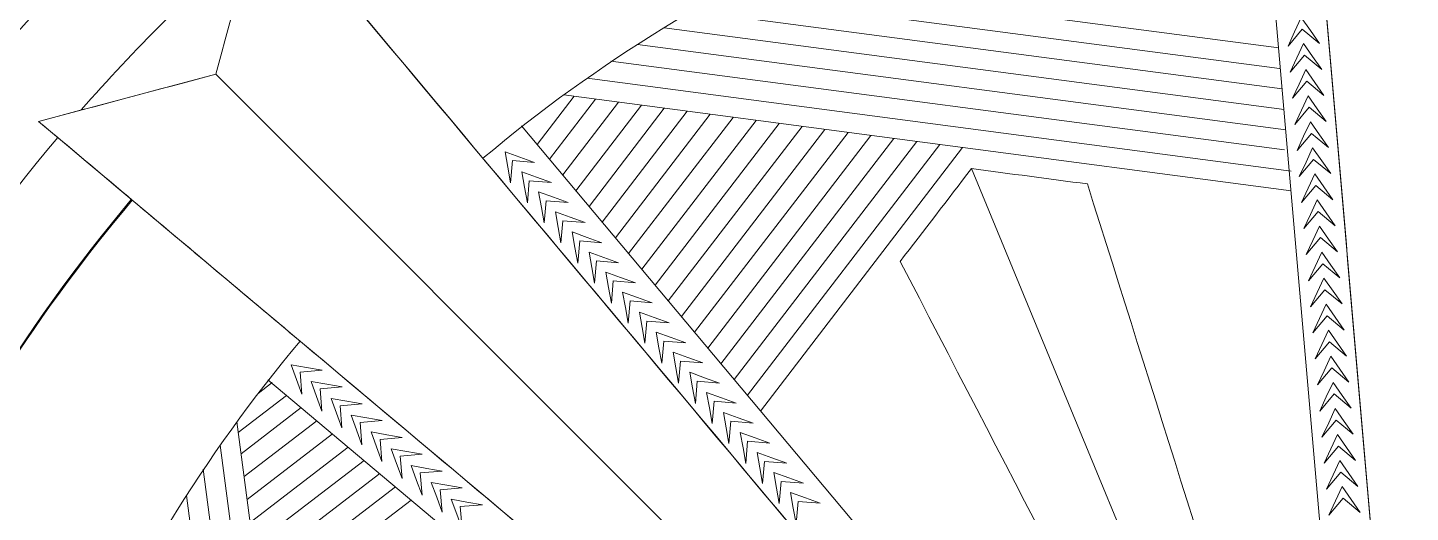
# Model space of a CAD drawing. Header units: inches. Extents: x -17 to 17, y -21.9 to 21.9.
# Drawn here: x -11.5 to -0.45, y 11.36 to 15.23 of the extents above; entities that cross this region are included whole.
import ezdxf

# ---------------------------------------------------------------- set-up
doc = ezdxf.new("R2010")
doc.units = ezdxf.units.IN
doc.header["$MEASUREMENT"] = 0
doc.layers.add('Layer 1', color=7, linetype='Continuous')

msp = doc.modelspace()

# ---------------------------------------------------------------- linework, layer by layer
at = {"layer": 'Layer 1', "color": 1, "lineweight": 18}
msp.add_open_spline([(-17.026, 5.09), (-17.026, 14.363), (-9.509, 21.88), (-0.237, 21.88), (-0.237, 21.88), (9.036, 21.88), (16.553, 14.363), (16.553, 5.09)], degree=3, knots=[0, 0, 0, 0, 0.333333, 0.333333, 0.333333, 0.333333, 1, 1, 1, 1], dxfattribs=at)
at = {"layer": 'Layer 1', "color": 250, "lineweight": 18}
for points, knots in [([(14.955, 5.09), (14.955, 5.09), (14.955, -9.289), (14.955, -9.289), (14.955, -9.289), (14.955, -9.289), (15.745, -9.289), (15.745, -9.289), (15.745, -9.289), (15.745, -9.289), (15.745, 5.09), (15.745, 5.09), (15.745, 5.09), (15.745, 13.917), (8.59, 21.072), (-0.237, 21.072), (-0.237, 21.072), (-9.061, 21.072), (-16.216, 13.919), (-16.218, 5.095), (-16.218, 5.095), (-16.218, 5.095), (-16.218, -9.303), (-16.218, -9.303), (-16.218, -9.303), (-16.218, -9.303), (-15.428, -9.303), (-15.428, -9.303), (-15.428, -9.303), (-15.428, -9.303), (-15.428, 5.09), (-15.428, 5.09), (-15.428, 5.09), (-15.428, 13.48), (-8.627, 20.282), (-0.237, 20.282), (-0.237, 20.282), (8.153, 20.282), (14.955, 13.48), (14.955, 5.09)], [0, 0, 0, 0, 0.090909, 0.090909, 0.090909, 0.090909, 0.181818, 0.181818, 0.181818, 0.181818, 0.272727, 0.272727, 0.272727, 0.272727, 0.363636, 0.363636, 0.363636, 0.363636, 0.454545, 0.454545, 0.454545, 0.454545, 0.545455, 0.545455, 0.545455, 0.545455, 0.636364, 0.636364, 0.636364, 0.636364, 0.727273, 0.727273, 0.727273, 0.727273, 0.818182, 0.818182, 0.818182, 0.818182, 1, 1, 1, 1]), ([(-0.229, 9.112), (-0.229, 9.112), (-0.226, 18.903), (-0.226, 18.903), (-0.226, 18.903), (-0.649, 19.149), (-1.072, 19.393), (-1.494, 19.638), (-1.494, 19.638), (-1.494, 19.638), (-1.258, 16.925), (-1.258, 16.925), (-1.258, 16.925), (-1.258, 16.925), (-0.578, 9.095), (-0.578, 9.095), (-0.578, 9.095), (-0.464, 9.106), (-0.347, 9.112), (-0.229, 9.112)], [0, 0, 0, 0, 0.166667, 0.166667, 0.166667, 0.166667, 0.333333, 0.333333, 0.333333, 0.333333, 0.5, 0.5, 0.5, 0.5, 0.666667, 0.666667, 0.666667, 0.666667, 1, 1, 1, 1]), ([(-2.802, 8.158), (-4.864, 10.616), (-6.924, 13.072), (-8.984, 15.529), (-8.984, 15.529), (-9.151, 15.728), (-9.318, 15.927), (-9.485, 16.126), (-9.485, 16.126), (-9.528, 16.178), (-9.57, 16.229), (-9.613, 16.28), (-9.613, 16.28), (-9.74, 15.807), (-9.867, 15.334), (-9.994, 14.86), (-9.994, 14.86), (-9.994, 14.86), (-3.059, 7.921), (-3.059, 7.921), (-3.059, 7.921), (-2.977, 8.004), (-2.892, 8.083), (-2.802, 8.158)], [0, 0, 0, 0, 0.142857, 0.142857, 0.142857, 0.142857, 0.285714, 0.285714, 0.285714, 0.285714, 0.428571, 0.428571, 0.428571, 0.428571, 0.571429, 0.571429, 0.571429, 0.571429, 0.714286, 0.714286, 0.714286, 0.714286, 1, 1, 1, 1]), ([(-3.059, 7.921), (-3.059, 7.921), (-9.994, 14.86), (-9.994, 14.86), (-9.994, 14.86), (-9.994, 14.86), (-11.411, 14.483), (-11.411, 14.483), (-11.411, 14.483), (-11.36, 14.44), (-11.309, 14.397), (-11.258, 14.355), (-11.258, 14.355), (-11.059, 14.188), (-10.86, 14.021), (-10.662, 13.854), (-10.662, 13.854), (-10.215, 13.479), (-9.768, 13.103), (-9.321, 12.728), (-9.321, 12.728), (-7.312, 11.04), (-5.303, 9.353), (-3.294, 7.664), (-3.294, 7.664), (-3.22, 7.753), (-3.141, 7.839), (-3.059, 7.921)], [0, 0, 0, 0, 0.125, 0.125, 0.125, 0.125, 0.25, 0.25, 0.25, 0.25, 0.375, 0.375, 0.375, 0.375, 0.5, 0.5, 0.5, 0.5, 0.625, 0.625, 0.625, 0.625, 0.75, 0.75, 0.75, 0.75, 1, 1, 1, 1]), ([(-1.763, 8.799), (-1.763, 8.799), (-3.957, 14.106), (-3.957, 14.106), (-3.957, 14.106), (-4.147, 13.859), (-4.336, 13.611), (-4.526, 13.365), (-4.526, 13.365), (-3.71, 11.793), (-2.894, 10.222), (-2.079, 8.65), (-2.079, 8.65), (-2.079, 8.65), (-2.077, 8.65), (-2.077, 8.65), (-2.077, 8.65), (-1.975, 8.703), (-1.87, 8.753), (-1.763, 8.799)], [0, 0, 0, 0, 0.166667, 0.166667, 0.166667, 0.166667, 0.333333, 0.333333, 0.333333, 0.333333, 0.5, 0.5, 0.5, 0.5, 0.666667, 0.666667, 0.666667, 0.666667, 1, 1, 1, 1]), ([(-1.436, 8.92), (-1.967, 10.608), (-2.498, 12.296), (-3.03, 13.984), (-3.03, 13.984), (-3.339, 14.024), (-3.648, 14.066), (-3.957, 14.106), (-3.957, 14.106), (-3.957, 14.106), (-1.763, 8.799), (-1.763, 8.799), (-1.763, 8.799), (-1.657, 8.844), (-1.547, 8.884), (-1.436, 8.92)], [0, 0, 0, 0, 0.2, 0.2, 0.2, 0.2, 0.4, 0.4, 0.4, 0.4, 0.6, 0.6, 0.6, 0.6, 1, 1, 1, 1])]:
    msp.add_open_spline(points, degree=3, knots=knots, dxfattribs=at)
at = {"layer": 'Layer 1', "lineweight": 18}
for points, knots in [([(-16.218, 5.09), (-16.218, 13.917), (-9.063, 21.072), (-0.237, 21.072), (-0.237, 21.072), (8.59, 21.072), (15.745, 13.917), (15.745, 5.09)], [0, 0, 0, 0, 0.333333, 0.333333, 0.333333, 0.333333, 1, 1, 1, 1]), ([(-15.428, 5.09), (-15.428, 13.48), (-8.627, 20.282), (-0.237, 20.282), (-0.237, 20.282), (8.153, 20.282), (14.955, 13.48), (14.955, 5.09)], [0, 0, 0, 0, 0.333333, 0.333333, 0.333333, 0.333333, 1, 1, 1, 1]), ([(-0.578, 9.095), (-0.805, 11.705), (-1.032, 14.315), (-1.258, 16.925), (-1.258, 16.925), (-1.337, 17.829), (-1.415, 18.734), (-1.494, 19.638), (-1.494, 19.638), (-1.072, 19.393), (-0.649, 19.149), (-0.226, 18.903), (-0.226, 18.903), (0.198, 19.149), (0.622, 19.393), (1.046, 19.638), (1.046, 19.638), (0.738, 16.125), (0.43, 12.612), (0.121, 9.097)], [0, 0, 0, 0, 0.166667, 0.166667, 0.166667, 0.166667, 0.333333, 0.333333, 0.333333, 0.333333, 0.5, 0.5, 0.5, 0.5, 0.666667, 0.666667, 0.666667, 0.666667, 1, 1, 1, 1]), ([(-2.802, 8.158), (-2.892, 8.083), (-2.977, 8.004), (-3.059, 7.921), (-3.059, 7.921), (-3.141, 7.839), (-3.22, 7.753), (-3.294, 7.664), (-3.294, 7.664), (-5.999, 9.938), (-8.704, 12.21), (-11.411, 14.483), (-11.411, 14.483), (-10.938, 14.609), (-10.466, 14.735), (-9.994, 14.86), (-9.994, 14.86), (-9.867, 15.334), (-9.74, 15.807), (-9.613, 16.28), (-9.613, 16.28), (-7.343, 13.572), (-5.073, 10.866), (-2.802, 8.158)], [0, 0, 0, 0, 0.142857, 0.142857, 0.142857, 0.142857, 0.285714, 0.285714, 0.285714, 0.285714, 0.428571, 0.428571, 0.428571, 0.428571, 0.571429, 0.571429, 0.571429, 0.571429, 0.714286, 0.714286, 0.714286, 0.714286, 1, 1, 1, 1]), ([(-2.077, 8.65), (-2.077, 8.65), (-2.079, 8.65), (-2.079, 8.65), (-2.079, 8.65), (-2.894, 10.222), (-3.71, 11.793), (-4.526, 13.365), (-4.526, 13.365), (-4.336, 13.611), (-4.147, 13.859), (-3.957, 14.106), (-3.957, 14.106), (-3.648, 14.066), (-3.339, 14.024), (-3.03, 13.984), (-3.03, 13.984), (-2.498, 12.296), (-1.967, 10.608), (-1.436, 8.92)], [0, 0, 0, 0, 0.166667, 0.166667, 0.166667, 0.166667, 0.333333, 0.333333, 0.333333, 0.333333, 0.5, 0.5, 0.5, 0.5, 0.666667, 0.666667, 0.666667, 0.666667, 1, 1, 1, 1])]:
    msp.add_open_spline(points, degree=3, knots=knots, dxfattribs=at)
at = {"layer": 'Layer 1', "color": 3, "lineweight": 18}
for points in [[(-7.86, 14.189), (-6.043, 15.716), (-3.762, 16.709), (-1.259, 16.925)], [(-0.977, 9.038), (-0.977, 9.038), (-1.659, 16.883), (-1.659, 16.883)], [(-9.706, 15.937), (-10.191, 15.514), (-10.647, 15.058), (-11.07, 14.575)], [(-5.717, 15.625), (-5.717, 15.625), (-1.501, 15.07), (-1.501, 15.07)], [(-5.959, 15.495), (-5.959, 15.495), (-1.494, 14.907), (-1.494, 14.907)], [(-6.19, 15.364), (-6.19, 15.364), (-1.473, 14.743), (-1.473, 14.743)], [(-6.412, 15.231), (-6.412, 15.231), (-1.459, 14.579), (-1.459, 14.579)], [(-6.625, 15.098), (-6.625, 15.098), (-1.444, 14.416), (-1.444, 14.416)], [(-6.837, 14.964), (-6.837, 14.964), (-1.454, 14.256), (-1.454, 14.256)], [(-3.059, 7.921), (-3.059, 7.921), (-9.994, 14.86), (-9.994, 14.86)], [(-7.028, 14.828), (-7.028, 14.828), (-1.402, 14.087), (-1.402, 14.087)], [(-7.426, 14.298), (-7.426, 14.298), (-7.13, 14.684), (-7.13, 14.684)], [(-7.329, 14.182), (-7.329, 14.182), (-6.961, 14.661), (-6.961, 14.661)], [(-7.223, 14.056), (-7.223, 14.056), (-6.777, 14.637), (-6.777, 14.637)], [(-7.214, 14.695), (-7.214, 14.695), (-1.402, 13.929), (-1.402, 13.929)], [(-7.118, 13.93), (-7.118, 13.93), (-6.594, 14.613), (-6.594, 14.613)], [(-7.012, 13.804), (-7.012, 13.804), (-6.411, 14.589), (-6.411, 14.589)], [(-6.907, 13.679), (-6.907, 13.679), (-6.227, 14.565), (-6.227, 14.565)], [(-6.801, 13.553), (-6.801, 13.553), (-6.044, 14.54), (-6.044, 14.54)], [(-6.696, 13.427), (-6.696, 13.427), (-5.86, 14.516), (-5.86, 14.516)], [(-6.591, 13.302), (-6.591, 13.302), (-5.677, 14.492), (-5.677, 14.492)], [(-7.551, 14.447), (-7.551, 14.447), (-2.493, 8.416), (-2.493, 8.416)], [(-6.485, 13.176), (-6.485, 13.176), (-5.494, 14.468), (-5.494, 14.468)], [(-6.38, 13.05), (-6.38, 13.05), (-5.31, 14.444), (-5.31, 14.444)], [(-6.274, 12.924), (-6.274, 12.924), (-5.127, 14.42), (-5.127, 14.42)], [(-6.169, 12.799), (-6.169, 12.799), (-4.943, 14.396), (-4.943, 14.396)], [(-6.063, 12.673), (-6.063, 12.673), (-4.76, 14.371), (-4.76, 14.371)], [(-11.258, 14.355), (-13.112, 12.152), (-14.318, 9.383), (-14.581, 6.348)], [(-5.958, 12.547), (-5.958, 12.547), (-4.577, 14.347), (-4.577, 14.347)], [(-5.853, 12.421), (-5.853, 12.421), (-4.393, 14.323), (-4.393, 14.323)], [(-5.747, 12.296), (-5.747, 12.296), (-4.21, 14.299), (-4.21, 14.299)], [(-5.642, 12.17), (-5.642, 12.17), (-4.027, 14.275), (-4.027, 14.275)], [(-1.763, 8.799), (-1.763, 8.799), (-3.957, 14.106), (-3.957, 14.106)], [(-13.792, 6.281), (-13.552, 9.154), (-12.419, 11.773), (-10.67, 13.86)], [(-12.057, 6.129), (-11.841, 8.631), (-10.848, 10.911), (-9.321, 12.728)], [(-9.544, 12.398), (-9.544, 12.398), (-9.657, 12.311), (-9.657, 12.311)], [(-3.549, 7.354), (-3.549, 7.354), (-9.579, 12.419), (-9.579, 12.419)], [(-9.429, 12.295), (-9.429, 12.295), (-9.815, 11.999), (-9.815, 11.999)], [(-9.313, 12.197), (-9.313, 12.197), (-9.793, 11.829), (-9.793, 11.829)], [(-9.826, 12.083), (-9.826, 12.083), (-9.061, 6.271), (-9.061, 6.271)], [(-9.188, 12.092), (-9.188, 12.092), (-9.769, 11.646), (-9.769, 11.646)], [(-9.062, 11.987), (-9.062, 11.987), (-9.744, 11.463), (-9.744, 11.463)], [(-9.959, 11.897), (-9.959, 11.897), (-9.219, 6.271), (-9.219, 6.271)], [(-8.936, 11.881), (-8.936, 11.881), (-9.72, 11.279), (-9.72, 11.279)], [(-8.81, 11.776), (-8.81, 11.776), (-9.696, 11.096), (-9.696, 11.096)], [(-10.096, 11.706), (-10.096, 11.706), (-9.384, 6.298), (-9.384, 6.298)], [(-8.685, 11.67), (-8.685, 11.67), (-9.672, 10.913), (-9.672, 10.913)], [(-10.23, 11.494), (-10.23, 11.494), (-9.547, 6.313), (-9.547, 6.313)], [(-8.559, 11.565), (-8.559, 11.565), (-9.648, 10.729), (-9.648, 10.729)], [(-8.433, 11.459), (-8.433, 11.459), (-9.624, 10.546), (-9.624, 10.546)]]:
    msp.add_open_spline(points, degree=3, dxfattribs=at)
for points in [[(-1.313, 15.221), (-1.313, 15.221), (-1.427, 15.085), (-1.427, 15.085), (-1.427, 15.085), (-1.427, 15.085), (-1.374, 15.199), (-1.374, 15.199), (-1.374, 15.199), (-1.374, 15.199), (-1.321, 15.313), (-1.321, 15.313), (-1.321, 15.313), (-1.321, 15.313), (-1.248, 15.21), (-1.248, 15.21), (-1.248, 15.21), (-1.248, 15.21), (-1.176, 15.106), (-1.176, 15.106), (-1.176, 15.106), (-1.176, 15.106), (-1.313, 15.221), (-1.313, 15.221)], [(-1.295, 15.013), (-1.295, 15.013), (-1.409, 14.876), (-1.409, 14.876), (-1.409, 14.876), (-1.409, 14.876), (-1.356, 14.991), (-1.356, 14.991), (-1.356, 14.991), (-1.356, 14.991), (-1.303, 15.105), (-1.303, 15.105), (-1.303, 15.105), (-1.303, 15.105), (-1.23, 15.002), (-1.23, 15.002), (-1.23, 15.002), (-1.23, 15.002), (-1.158, 14.898), (-1.158, 14.898), (-1.158, 14.898), (-1.158, 14.898), (-1.295, 15.013), (-1.295, 15.013)], [(-1.276, 14.805), (-1.276, 14.805), (-1.391, 14.668), (-1.391, 14.668), (-1.391, 14.668), (-1.391, 14.668), (-1.338, 14.782), (-1.338, 14.782), (-1.338, 14.782), (-1.338, 14.782), (-1.284, 14.897), (-1.284, 14.897), (-1.284, 14.897), (-1.284, 14.897), (-1.212, 14.793), (-1.212, 14.793), (-1.212, 14.793), (-1.212, 14.793), (-1.14, 14.69), (-1.14, 14.69), (-1.14, 14.69), (-1.14, 14.69), (-1.276, 14.805), (-1.276, 14.805)], [(-1.258, 14.596), (-1.258, 14.596), (-1.373, 14.46), (-1.373, 14.46), (-1.373, 14.46), (-1.373, 14.46), (-1.32, 14.574), (-1.32, 14.574), (-1.32, 14.574), (-1.32, 14.574), (-1.266, 14.688), (-1.266, 14.688), (-1.266, 14.688), (-1.266, 14.688), (-1.194, 14.585), (-1.194, 14.585), (-1.194, 14.585), (-1.194, 14.585), (-1.122, 14.482), (-1.122, 14.482), (-1.122, 14.482), (-1.122, 14.482), (-1.258, 14.596), (-1.258, 14.596)], [(-1.24, 14.388), (-1.24, 14.388), (-1.355, 14.252), (-1.355, 14.252), (-1.355, 14.252), (-1.355, 14.252), (-1.302, 14.366), (-1.302, 14.366), (-1.302, 14.366), (-1.302, 14.366), (-1.248, 14.48), (-1.248, 14.48), (-1.248, 14.48), (-1.248, 14.48), (-1.176, 14.377), (-1.176, 14.377), (-1.176, 14.377), (-1.176, 14.377), (-1.104, 14.274), (-1.104, 14.274), (-1.104, 14.274), (-1.104, 14.274), (-1.24, 14.388), (-1.24, 14.388)], [(-1.222, 14.18), (-1.222, 14.18), (-1.337, 14.044), (-1.337, 14.044), (-1.337, 14.044), (-1.337, 14.044), (-1.283, 14.158), (-1.283, 14.158), (-1.283, 14.158), (-1.283, 14.158), (-1.23, 14.272), (-1.23, 14.272), (-1.23, 14.272), (-1.23, 14.272), (-1.158, 14.169), (-1.158, 14.169), (-1.158, 14.169), (-1.158, 14.169), (-1.086, 14.066), (-1.086, 14.066), (-1.086, 14.066), (-1.086, 14.066), (-1.222, 14.18), (-1.222, 14.18)], [(-7.447, 14.155), (-7.447, 14.155), (-7.624, 14.17), (-7.624, 14.17), (-7.624, 14.17), (-7.624, 14.17), (-7.64, 13.993), (-7.64, 13.993), (-7.64, 13.993), (-7.64, 13.993), (-7.662, 14.117), (-7.662, 14.117), (-7.662, 14.117), (-7.662, 14.117), (-7.683, 14.241), (-7.683, 14.241), (-7.683, 14.241), (-7.683, 14.241), (-7.565, 14.198), (-7.565, 14.198), (-7.565, 14.198), (-7.565, 14.198), (-7.447, 14.155), (-7.447, 14.155)], [(-7.49, 14.01), (-7.49, 14.01), (-7.505, 13.833), (-7.505, 13.833), (-7.505, 13.833), (-7.505, 13.833), (-7.527, 13.957), (-7.527, 13.957), (-7.527, 13.957), (-7.527, 13.957), (-7.549, 14.081), (-7.549, 14.081), (-7.549, 14.081), (-7.549, 14.081), (-7.431, 14.038), (-7.431, 14.038), (-7.431, 14.038), (-7.431, 14.038), (-7.313, 13.995), (-7.313, 13.995), (-7.313, 13.995), (-7.313, 13.995), (-7.49, 14.01), (-7.49, 14.01)], [(-1.204, 13.972), (-1.204, 13.972), (-1.319, 13.836), (-1.319, 13.836), (-1.319, 13.836), (-1.319, 13.836), (-1.265, 13.95), (-1.265, 13.95), (-1.265, 13.95), (-1.265, 13.95), (-1.212, 14.064), (-1.212, 14.064), (-1.212, 14.064), (-1.212, 14.064), (-1.14, 13.961), (-1.14, 13.961), (-1.14, 13.961), (-1.14, 13.961), (-1.068, 13.857), (-1.068, 13.857), (-1.068, 13.857), (-1.068, 13.857), (-1.204, 13.972), (-1.204, 13.972)], [(-10.662, 13.854), (-11.402, 12.976), (-12.033, 12.003), (-12.533, 10.956), (-12.533, 10.956), (-12.568, 10.883), (-12.602, 10.81), (-12.636, 10.736), (-12.636, 10.736), (-12.647, 10.71), (-12.658, 10.685), (-12.669, 10.661), (-12.669, 10.661), (-12.702, 10.59), (-12.732, 10.519), (-12.762, 10.448), (-12.762, 10.448), (-12.808, 10.341), (-12.852, 10.233), (-12.895, 10.126), (-12.895, 10.126), (-13.376, 8.92), (-13.688, 7.629), (-13.804, 6.282)], [(-7.356, 13.85), (-7.356, 13.85), (-7.371, 13.673), (-7.371, 13.673), (-7.371, 13.673), (-7.371, 13.673), (-7.393, 13.797), (-7.393, 13.797), (-7.393, 13.797), (-7.393, 13.797), (-7.415, 13.921), (-7.415, 13.921), (-7.415, 13.921), (-7.415, 13.921), (-7.297, 13.878), (-7.297, 13.878), (-7.297, 13.878), (-7.297, 13.878), (-7.178, 13.835), (-7.178, 13.835), (-7.178, 13.835), (-7.178, 13.835), (-7.356, 13.85), (-7.356, 13.85)], [(-1.186, 13.764), (-1.186, 13.764), (-1.3, 13.627), (-1.3, 13.627), (-1.3, 13.627), (-1.3, 13.627), (-1.247, 13.741), (-1.247, 13.741), (-1.247, 13.741), (-1.247, 13.741), (-1.194, 13.856), (-1.194, 13.856), (-1.194, 13.856), (-1.194, 13.856), (-1.122, 13.752), (-1.122, 13.752), (-1.122, 13.752), (-1.122, 13.752), (-1.05, 13.649), (-1.05, 13.649), (-1.05, 13.649), (-1.05, 13.649), (-1.186, 13.764), (-1.186, 13.764)], [(-7.221, 13.69), (-7.221, 13.69), (-7.237, 13.513), (-7.237, 13.513), (-7.237, 13.513), (-7.237, 13.513), (-7.259, 13.637), (-7.259, 13.637), (-7.259, 13.637), (-7.259, 13.637), (-7.281, 13.761), (-7.281, 13.761), (-7.281, 13.761), (-7.281, 13.761), (-7.162, 13.718), (-7.162, 13.718), (-7.162, 13.718), (-7.162, 13.718), (-7.044, 13.675), (-7.044, 13.675), (-7.044, 13.675), (-7.044, 13.675), (-7.221, 13.69), (-7.221, 13.69)], [(-7.087, 13.53), (-7.087, 13.53), (-7.103, 13.352), (-7.103, 13.352), (-7.103, 13.352), (-7.103, 13.352), (-7.125, 13.476), (-7.125, 13.476), (-7.125, 13.476), (-7.125, 13.476), (-7.147, 13.601), (-7.147, 13.601), (-7.147, 13.601), (-7.147, 13.601), (-7.028, 13.557), (-7.028, 13.557), (-7.028, 13.557), (-7.028, 13.557), (-6.91, 13.514), (-6.91, 13.514), (-6.91, 13.514), (-6.91, 13.514), (-7.087, 13.53), (-7.087, 13.53)], [(-1.168, 13.556), (-1.168, 13.556), (-1.282, 13.419), (-1.282, 13.419), (-1.282, 13.419), (-1.282, 13.419), (-1.229, 13.533), (-1.229, 13.533), (-1.229, 13.533), (-1.229, 13.533), (-1.176, 13.647), (-1.176, 13.647), (-1.176, 13.647), (-1.176, 13.647), (-1.104, 13.544), (-1.104, 13.544), (-1.104, 13.544), (-1.104, 13.544), (-1.031, 13.441), (-1.031, 13.441), (-1.031, 13.441), (-1.031, 13.441), (-1.168, 13.556), (-1.168, 13.556)], [(-6.953, 13.37), (-6.953, 13.37), (-6.969, 13.192), (-6.969, 13.192), (-6.969, 13.192), (-6.969, 13.192), (-6.99, 13.316), (-6.99, 13.316), (-6.99, 13.316), (-6.99, 13.316), (-7.012, 13.44), (-7.012, 13.44), (-7.012, 13.44), (-7.012, 13.44), (-6.894, 13.397), (-6.894, 13.397), (-6.894, 13.397), (-6.894, 13.397), (-6.776, 13.354), (-6.776, 13.354), (-6.776, 13.354), (-6.776, 13.354), (-6.953, 13.37), (-6.953, 13.37)], [(-1.15, 13.347), (-1.15, 13.347), (-1.264, 13.211), (-1.264, 13.211), (-1.264, 13.211), (-1.264, 13.211), (-1.211, 13.325), (-1.211, 13.325), (-1.211, 13.325), (-1.211, 13.325), (-1.158, 13.439), (-1.158, 13.439), (-1.158, 13.439), (-1.158, 13.439), (-1.086, 13.336), (-1.086, 13.336), (-1.086, 13.336), (-1.086, 13.336), (-1.013, 13.233), (-1.013, 13.233), (-1.013, 13.233), (-1.013, 13.233), (-1.15, 13.347), (-1.15, 13.347)], [(-6.819, 13.21), (-6.819, 13.21), (-6.834, 13.032), (-6.834, 13.032), (-6.834, 13.032), (-6.834, 13.032), (-6.856, 13.156), (-6.856, 13.156), (-6.856, 13.156), (-6.856, 13.156), (-6.878, 13.28), (-6.878, 13.28), (-6.878, 13.28), (-6.878, 13.28), (-6.76, 13.237), (-6.76, 13.237), (-6.76, 13.237), (-6.76, 13.237), (-6.641, 13.194), (-6.641, 13.194), (-6.641, 13.194), (-6.641, 13.194), (-6.819, 13.21), (-6.819, 13.21)], [(-1.132, 13.139), (-1.132, 13.139), (-1.246, 13.003), (-1.246, 13.003), (-1.246, 13.003), (-1.246, 13.003), (-1.193, 13.117), (-1.193, 13.117), (-1.193, 13.117), (-1.193, 13.117), (-1.14, 13.231), (-1.14, 13.231), (-1.14, 13.231), (-1.14, 13.231), (-1.067, 13.128), (-1.067, 13.128), (-1.067, 13.128), (-1.067, 13.128), (-0.995, 13.025), (-0.995, 13.025), (-0.995, 13.025), (-0.995, 13.025), (-1.132, 13.139), (-1.132, 13.139)], [(-6.685, 13.049), (-6.685, 13.049), (-6.7, 12.872), (-6.7, 12.872), (-6.7, 12.872), (-6.7, 12.872), (-6.722, 12.996), (-6.722, 12.996), (-6.722, 12.996), (-6.722, 12.996), (-6.744, 13.12), (-6.744, 13.12), (-6.744, 13.12), (-6.744, 13.12), (-6.625, 13.077), (-6.625, 13.077), (-6.625, 13.077), (-6.625, 13.077), (-6.507, 13.034), (-6.507, 13.034), (-6.507, 13.034), (-6.507, 13.034), (-6.685, 13.049), (-6.685, 13.049)], [(-6.55, 12.889), (-6.55, 12.889), (-6.566, 12.712), (-6.566, 12.712), (-6.566, 12.712), (-6.566, 12.712), (-6.588, 12.836), (-6.588, 12.836), (-6.588, 12.836), (-6.588, 12.836), (-6.61, 12.96), (-6.61, 12.96), (-6.61, 12.96), (-6.61, 12.96), (-6.491, 12.917), (-6.491, 12.917), (-6.491, 12.917), (-6.491, 12.917), (-6.373, 12.874), (-6.373, 12.874), (-6.373, 12.874), (-6.373, 12.874), (-6.55, 12.889), (-6.55, 12.889)], [(-1.114, 12.931), (-1.114, 12.931), (-1.228, 12.795), (-1.228, 12.795), (-1.228, 12.795), (-1.228, 12.795), (-1.175, 12.909), (-1.175, 12.909), (-1.175, 12.909), (-1.175, 12.909), (-1.122, 13.023), (-1.122, 13.023), (-1.122, 13.023), (-1.122, 13.023), (-1.049, 12.92), (-1.049, 12.92), (-1.049, 12.92), (-1.049, 12.92), (-0.977, 12.817), (-0.977, 12.817), (-0.977, 12.817), (-0.977, 12.817), (-1.114, 12.931), (-1.114, 12.931)], [(-6.416, 12.729), (-6.416, 12.729), (-6.432, 12.552), (-6.432, 12.552), (-6.432, 12.552), (-6.432, 12.552), (-6.454, 12.676), (-6.454, 12.676), (-6.454, 12.676), (-6.454, 12.676), (-6.475, 12.8), (-6.475, 12.8), (-6.475, 12.8), (-6.475, 12.8), (-6.357, 12.757), (-6.357, 12.757), (-6.357, 12.757), (-6.357, 12.757), (-6.239, 12.714), (-6.239, 12.714), (-6.239, 12.714), (-6.239, 12.714), (-6.416, 12.729), (-6.416, 12.729)], [(-1.095, 12.723), (-1.095, 12.723), (-1.21, 12.586), (-1.21, 12.586), (-1.21, 12.586), (-1.21, 12.586), (-1.157, 12.701), (-1.157, 12.701), (-1.157, 12.701), (-1.157, 12.701), (-1.103, 12.815), (-1.103, 12.815), (-1.103, 12.815), (-1.103, 12.815), (-1.031, 12.712), (-1.031, 12.712), (-1.031, 12.712), (-1.031, 12.712), (-0.959, 12.608), (-0.959, 12.608), (-0.959, 12.608), (-0.959, 12.608), (-1.095, 12.723), (-1.095, 12.723)], [(-6.282, 12.569), (-6.282, 12.569), (-6.297, 12.392), (-6.297, 12.392), (-6.297, 12.392), (-6.297, 12.392), (-6.319, 12.516), (-6.319, 12.516), (-6.319, 12.516), (-6.319, 12.516), (-6.341, 12.64), (-6.341, 12.64), (-6.341, 12.64), (-6.341, 12.64), (-6.223, 12.597), (-6.223, 12.597), (-6.223, 12.597), (-6.223, 12.597), (-6.104, 12.554), (-6.104, 12.554), (-6.104, 12.554), (-6.104, 12.554), (-6.282, 12.569), (-6.282, 12.569)], [(-1.077, 12.515), (-1.077, 12.515), (-1.192, 12.378), (-1.192, 12.378), (-1.192, 12.378), (-1.192, 12.378), (-1.139, 12.492), (-1.139, 12.492), (-1.139, 12.492), (-1.139, 12.492), (-1.085, 12.607), (-1.085, 12.607), (-1.085, 12.607), (-1.085, 12.607), (-1.013, 12.503), (-1.013, 12.503), (-1.013, 12.503), (-1.013, 12.503), (-0.941, 12.4), (-0.941, 12.4), (-0.941, 12.4), (-0.941, 12.4), (-1.077, 12.515), (-1.077, 12.515)], [(-9.145, 12.497), (-9.145, 12.497), (-9.322, 12.481), (-9.322, 12.481), (-9.322, 12.481), (-9.322, 12.481), (-9.307, 12.304), (-9.307, 12.304), (-9.307, 12.304), (-9.307, 12.304), (-9.35, 12.422), (-9.35, 12.422), (-9.35, 12.422), (-9.35, 12.422), (-9.393, 12.54), (-9.393, 12.54), (-9.393, 12.54), (-9.393, 12.54), (-9.269, 12.518), (-9.269, 12.518), (-9.269, 12.518), (-9.269, 12.518), (-9.145, 12.497), (-9.145, 12.497)], [(-9.162, 12.347), (-9.162, 12.347), (-9.147, 12.169), (-9.147, 12.169), (-9.147, 12.169), (-9.147, 12.169), (-9.19, 12.287), (-9.19, 12.287), (-9.19, 12.287), (-9.19, 12.287), (-9.233, 12.406), (-9.233, 12.406), (-9.233, 12.406), (-9.233, 12.406), (-9.109, 12.384), (-9.109, 12.384), (-9.109, 12.384), (-9.109, 12.384), (-8.985, 12.362), (-8.985, 12.362), (-8.985, 12.362), (-8.985, 12.362), (-9.162, 12.347), (-9.162, 12.347)], [(-6.148, 12.409), (-6.148, 12.409), (-6.163, 12.231), (-6.163, 12.231), (-6.163, 12.231), (-6.163, 12.231), (-6.185, 12.355), (-6.185, 12.355), (-6.185, 12.355), (-6.185, 12.355), (-6.207, 12.48), (-6.207, 12.48), (-6.207, 12.48), (-6.207, 12.48), (-6.089, 12.436), (-6.089, 12.436), (-6.089, 12.436), (-6.089, 12.436), (-5.97, 12.393), (-5.97, 12.393), (-5.97, 12.393), (-5.97, 12.393), (-6.148, 12.409), (-6.148, 12.409)], [(-1.059, 12.307), (-1.059, 12.307), (-1.174, 12.17), (-1.174, 12.17), (-1.174, 12.17), (-1.174, 12.17), (-1.121, 12.284), (-1.121, 12.284), (-1.121, 12.284), (-1.121, 12.284), (-1.067, 12.398), (-1.067, 12.398), (-1.067, 12.398), (-1.067, 12.398), (-0.995, 12.295), (-0.995, 12.295), (-0.995, 12.295), (-0.995, 12.295), (-0.923, 12.192), (-0.923, 12.192), (-0.923, 12.192), (-0.923, 12.192), (-1.059, 12.307), (-1.059, 12.307)], [(-9.002, 12.212), (-9.002, 12.212), (-8.987, 12.035), (-8.987, 12.035), (-8.987, 12.035), (-8.987, 12.035), (-9.03, 12.153), (-9.03, 12.153), (-9.03, 12.153), (-9.03, 12.153), (-9.073, 12.271), (-9.073, 12.271), (-9.073, 12.271), (-9.073, 12.271), (-8.949, 12.25), (-8.949, 12.25), (-8.949, 12.25), (-8.949, 12.25), (-8.825, 12.228), (-8.825, 12.228), (-8.825, 12.228), (-8.825, 12.228), (-9.002, 12.212), (-9.002, 12.212)], [(-6.013, 12.249), (-6.013, 12.249), (-6.029, 12.071), (-6.029, 12.071), (-6.029, 12.071), (-6.029, 12.071), (-6.051, 12.195), (-6.051, 12.195), (-6.051, 12.195), (-6.051, 12.195), (-6.073, 12.319), (-6.073, 12.319), (-6.073, 12.319), (-6.073, 12.319), (-5.954, 12.276), (-5.954, 12.276), (-5.954, 12.276), (-5.954, 12.276), (-5.836, 12.233), (-5.836, 12.233), (-5.836, 12.233), (-5.836, 12.233), (-6.013, 12.249), (-6.013, 12.249)], [(-5.879, 12.089), (-5.879, 12.089), (-5.895, 11.911), (-5.895, 11.911), (-5.895, 11.911), (-5.895, 11.911), (-5.917, 12.035), (-5.917, 12.035), (-5.917, 12.035), (-5.917, 12.035), (-5.938, 12.159), (-5.938, 12.159), (-5.938, 12.159), (-5.938, 12.159), (-5.82, 12.116), (-5.82, 12.116), (-5.82, 12.116), (-5.82, 12.116), (-5.702, 12.073), (-5.702, 12.073), (-5.702, 12.073), (-5.702, 12.073), (-5.879, 12.089), (-5.879, 12.089)], [(-1.041, 12.098), (-1.041, 12.098), (-1.156, 11.962), (-1.156, 11.962), (-1.156, 11.962), (-1.156, 11.962), (-1.102, 12.076), (-1.102, 12.076), (-1.102, 12.076), (-1.102, 12.076), (-1.049, 12.19), (-1.049, 12.19), (-1.049, 12.19), (-1.049, 12.19), (-0.977, 12.087), (-0.977, 12.087), (-0.977, 12.087), (-0.977, 12.087), (-0.905, 11.984), (-0.905, 11.984), (-0.905, 11.984), (-0.905, 11.984), (-1.041, 12.098), (-1.041, 12.098)], [(-8.842, 12.078), (-8.842, 12.078), (-8.827, 11.9), (-8.827, 11.9), (-8.827, 11.9), (-8.827, 11.9), (-8.87, 12.019), (-8.87, 12.019), (-8.87, 12.019), (-8.87, 12.019), (-8.913, 12.137), (-8.913, 12.137), (-8.913, 12.137), (-8.913, 12.137), (-8.789, 12.115), (-8.789, 12.115), (-8.789, 12.115), (-8.789, 12.115), (-8.665, 12.093), (-8.665, 12.093), (-8.665, 12.093), (-8.665, 12.093), (-8.842, 12.078), (-8.842, 12.078)], [(-8.682, 11.943), (-8.682, 11.943), (-8.667, 11.766), (-8.667, 11.766), (-8.667, 11.766), (-8.667, 11.766), (-8.71, 11.884), (-8.71, 11.884), (-8.71, 11.884), (-8.71, 11.884), (-8.753, 12.003), (-8.753, 12.003), (-8.753, 12.003), (-8.753, 12.003), (-8.629, 11.981), (-8.629, 11.981), (-8.629, 11.981), (-8.629, 11.981), (-8.505, 11.959), (-8.505, 11.959), (-8.505, 11.959), (-8.505, 11.959), (-8.682, 11.943), (-8.682, 11.943)], [(-5.745, 11.928), (-5.745, 11.928), (-5.76, 11.751), (-5.76, 11.751), (-5.76, 11.751), (-5.76, 11.751), (-5.782, 11.875), (-5.782, 11.875), (-5.782, 11.875), (-5.782, 11.875), (-5.804, 11.999), (-5.804, 11.999), (-5.804, 11.999), (-5.804, 11.999), (-5.686, 11.956), (-5.686, 11.956), (-5.686, 11.956), (-5.686, 11.956), (-5.568, 11.913), (-5.568, 11.913), (-5.568, 11.913), (-5.568, 11.913), (-5.745, 11.928), (-5.745, 11.928)], [(-1.023, 11.89), (-1.023, 11.89), (-1.138, 11.754), (-1.138, 11.754), (-1.138, 11.754), (-1.138, 11.754), (-1.084, 11.868), (-1.084, 11.868), (-1.084, 11.868), (-1.084, 11.868), (-1.031, 11.982), (-1.031, 11.982), (-1.031, 11.982), (-1.031, 11.982), (-0.959, 11.879), (-0.959, 11.879), (-0.959, 11.879), (-0.959, 11.879), (-0.887, 11.776), (-0.887, 11.776), (-0.887, 11.776), (-0.887, 11.776), (-1.023, 11.89), (-1.023, 11.89)], [(-8.522, 11.809), (-8.522, 11.809), (-8.507, 11.632), (-8.507, 11.632), (-8.507, 11.632), (-8.507, 11.632), (-8.55, 11.75), (-8.55, 11.75), (-8.55, 11.75), (-8.55, 11.75), (-8.593, 11.868), (-8.593, 11.868), (-8.593, 11.868), (-8.593, 11.868), (-8.469, 11.846), (-8.469, 11.846), (-8.469, 11.846), (-8.469, 11.846), (-8.345, 11.825), (-8.345, 11.825), (-8.345, 11.825), (-8.345, 11.825), (-8.522, 11.809), (-8.522, 11.809)], [(-5.611, 11.768), (-5.611, 11.768), (-5.626, 11.591), (-5.626, 11.591), (-5.626, 11.591), (-5.626, 11.591), (-5.648, 11.715), (-5.648, 11.715), (-5.648, 11.715), (-5.648, 11.715), (-5.67, 11.839), (-5.67, 11.839), (-5.67, 11.839), (-5.67, 11.839), (-5.552, 11.796), (-5.552, 11.796), (-5.552, 11.796), (-5.552, 11.796), (-5.433, 11.753), (-5.433, 11.753), (-5.433, 11.753), (-5.433, 11.753), (-5.611, 11.768), (-5.611, 11.768)], [(-8.362, 11.675), (-8.362, 11.675), (-8.347, 11.497), (-8.347, 11.497), (-8.347, 11.497), (-8.347, 11.497), (-8.39, 11.615), (-8.39, 11.615), (-8.39, 11.615), (-8.39, 11.615), (-8.433, 11.734), (-8.433, 11.734), (-8.433, 11.734), (-8.433, 11.734), (-8.309, 11.712), (-8.309, 11.712), (-8.309, 11.712), (-8.309, 11.712), (-8.185, 11.69), (-8.185, 11.69), (-8.185, 11.69), (-8.185, 11.69), (-8.362, 11.675), (-8.362, 11.675)], [(-1.005, 11.682), (-1.005, 11.682), (-1.119, 11.546), (-1.119, 11.546), (-1.119, 11.546), (-1.119, 11.546), (-1.066, 11.66), (-1.066, 11.66), (-1.066, 11.66), (-1.066, 11.66), (-1.013, 11.774), (-1.013, 11.774), (-1.013, 11.774), (-1.013, 11.774), (-0.941, 11.671), (-0.941, 11.671), (-0.941, 11.671), (-0.941, 11.671), (-0.868, 11.568), (-0.868, 11.568), (-0.868, 11.568), (-0.868, 11.568), (-1.005, 11.682), (-1.005, 11.682)], [(-5.476, 11.608), (-5.476, 11.608), (-5.492, 11.431), (-5.492, 11.431), (-5.492, 11.431), (-5.492, 11.431), (-5.514, 11.555), (-5.514, 11.555), (-5.514, 11.555), (-5.514, 11.555), (-5.536, 11.679), (-5.536, 11.679), (-5.536, 11.679), (-5.536, 11.679), (-5.417, 11.636), (-5.417, 11.636), (-5.417, 11.636), (-5.417, 11.636), (-5.299, 11.593), (-5.299, 11.593), (-5.299, 11.593), (-5.299, 11.593), (-5.476, 11.608), (-5.476, 11.608)], [(-8.202, 11.54), (-8.202, 11.54), (-8.187, 11.363), (-8.187, 11.363), (-8.187, 11.363), (-8.187, 11.363), (-8.23, 11.481), (-8.23, 11.481), (-8.23, 11.481), (-8.23, 11.481), (-8.273, 11.599), (-8.273, 11.599), (-8.273, 11.599), (-8.273, 11.599), (-8.149, 11.578), (-8.149, 11.578), (-8.149, 11.578), (-8.149, 11.578), (-8.025, 11.556), (-8.025, 11.556), (-8.025, 11.556), (-8.025, 11.556), (-8.202, 11.54), (-8.202, 11.54)], [(-5.342, 11.448), (-5.342, 11.448), (-5.358, 11.271), (-5.358, 11.271), (-5.358, 11.271), (-5.358, 11.271), (-5.38, 11.395), (-5.38, 11.395), (-5.38, 11.395), (-5.38, 11.395), (-5.402, 11.519), (-5.402, 11.519), (-5.402, 11.519), (-5.402, 11.519), (-5.283, 11.476), (-5.283, 11.476), (-5.283, 11.476), (-5.283, 11.476), (-5.165, 11.433), (-5.165, 11.433), (-5.165, 11.433), (-5.165, 11.433), (-5.342, 11.448), (-5.342, 11.448)], [(-0.987, 11.474), (-0.987, 11.474), (-1.101, 11.337), (-1.101, 11.337), (-1.101, 11.337), (-1.101, 11.337), (-1.048, 11.452), (-1.048, 11.452), (-1.048, 11.452), (-1.048, 11.452), (-0.995, 11.566), (-0.995, 11.566), (-0.995, 11.566), (-0.995, 11.566), (-0.923, 11.463), (-0.923, 11.463), (-0.923, 11.463), (-0.923, 11.463), (-0.85, 11.359), (-0.85, 11.359), (-0.85, 11.359), (-0.85, 11.359), (-0.987, 11.474), (-0.987, 11.474)], [(-8.042, 11.406), (-8.042, 11.406), (-8.027, 11.228), (-8.027, 11.228), (-8.027, 11.228), (-8.027, 11.228), (-8.07, 11.347), (-8.07, 11.347), (-8.07, 11.347), (-8.07, 11.347), (-8.113, 11.465), (-8.113, 11.465), (-8.113, 11.465), (-8.113, 11.465), (-7.989, 11.443), (-7.989, 11.443), (-7.989, 11.443), (-7.989, 11.443), (-7.865, 11.421), (-7.865, 11.421), (-7.865, 11.421), (-7.865, 11.421), (-8.042, 11.406), (-8.042, 11.406)]]:
    msp.add_open_spline(points, degree=3, knots=[0, 0, 0, 0, 0.142857, 0.142857, 0.142857, 0.142857, 0.285714, 0.285714, 0.285714, 0.285714, 0.428571, 0.428571, 0.428571, 0.428571, 0.571429, 0.571429, 0.571429, 0.571429, 0.714286, 0.714286, 0.714286, 0.714286, 1, 1, 1, 1], dxfattribs=at)

doc.saveas('drawing.dxf')
